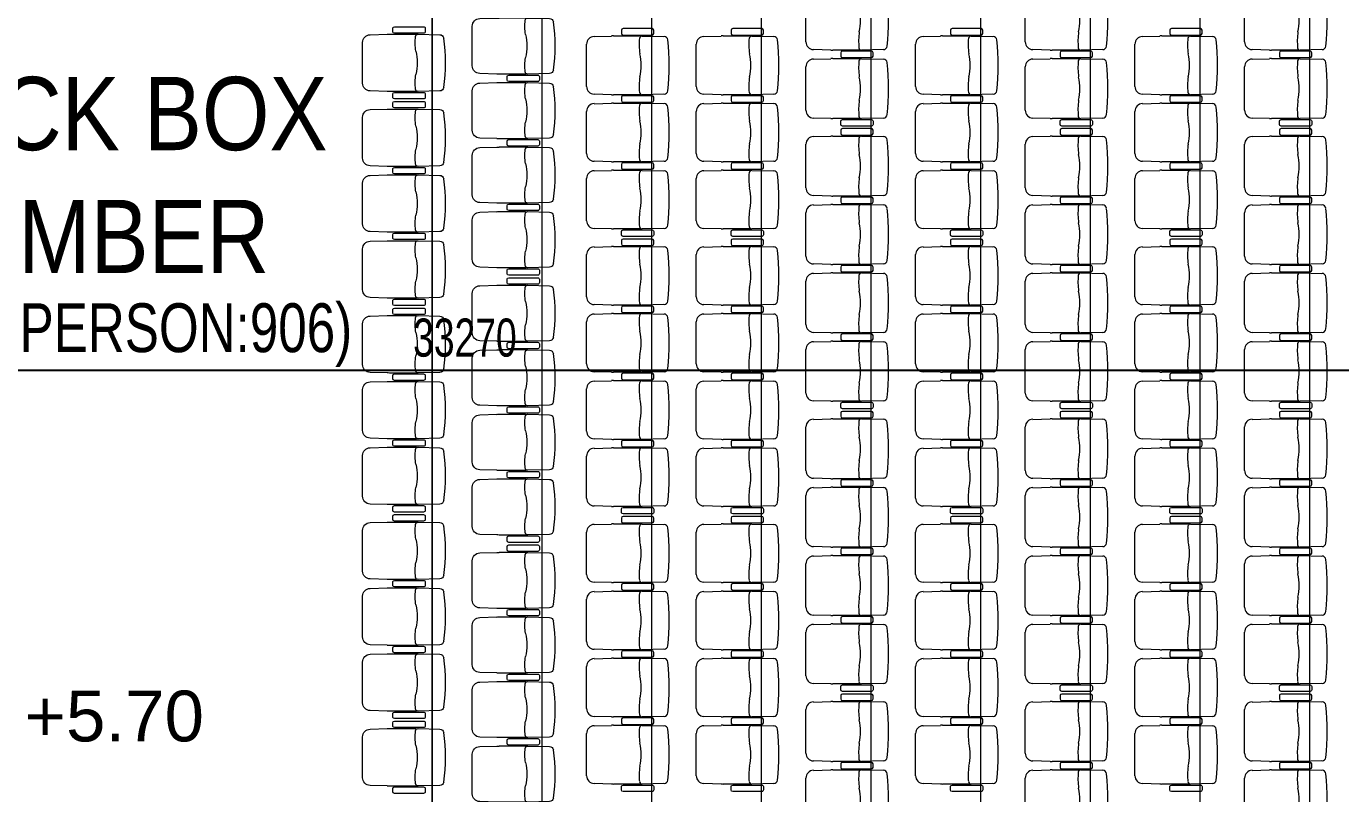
# Model space of a CAD drawing. Header units: millimetres. Extents: x 10569 to 232243, y -25347 to 80743.
# Drawn here: x 54914 to 65102, y 16754 to 22699 of the extents above; entities that cross this region are included whole.
import ezdxf

# ---------------------------------------------------------------- set-up
doc = ezdxf.new("R2010")
doc.units = ezdxf.units.MM
for name, color, linetype, lineweight in [('A-ANNO-DIMS', 211, 'Continuous', 5), ('A-ANNO-NOTE', 131, 'Continuous', 25), ('G-ANNO-TEXT', 231, 'Continuous', 5), ('P001', 131, 'Continuous', 9), ('P003', 231, 'Continuous', 9), ('P007', 191, 'Continuous', 9), ('P012', 201, 'Continuous', 9), ('P014', 61, 'Continuous', 9), ('P907', 195, 'Continuous', 9), ('SEATING OPTION A PLAN_20181105_dwg _2_', 8, 'Continuous', 9)]:
    doc.layers.add(name, color=color, linetype=linetype, lineweight=lineweight)
doc.styles.add('Arial_1', font='arial.ttf', dxfattribs={"height": 393.413174})
doc.styles.add('Arial_2', font='arial.ttf', dxfattribs={"width": 0.7, "height": 295.05988})
doc.styles.add('Swis721 BT_5', font='swiss.ttf', dxfattribs={"width": 0.85, "height": 567.642527})
doc.styles.add('Swis721 BT_7', font='swiss.ttf', dxfattribs={"width": 0.75, "height": 378.428351})
doc.dimstyles.new('Linear_-_1_5mm_Arial', dxfattribs={"dimscale": 304.8, "dimtxt": 300, "dimasz": 0.656168, "dimexe": 0.656168, "dimexo": 0.0625, "dimgap": 0.328084, "dimtad": 1, "dimdec": 0, "dimzin": 0, "dimdsep": 46, "dimtxsty": 'Arial_2', "dimblk1": 'OBLIQUE', "dimblk2": 'OBLIQUE', "dimsah": 1, "dimcen": 0.09, "dimadec": 0, "dimazin": 0, "dimtfac": 1, "dimtdec": 4, "dimtix": 1, "dimtmove": 0, "dimatfit": 3, "dimfxl": 0.656168, "dimfxlon": 1, "dimtvp": 1, "dimtolj": 1, "dimtzin": 0, "dimarcsym": 2})

# ---------------------------------------------------------------- blocks, each defined once
blk = doc.blocks.new('SEATING OPTION A PLAN_20181105_dwg_Hr_ch_CS-01_500-19088042-TENDER DRAFT G_F')
at = {"layer": 'P001', "color": 253}
for p, q in [((-347, 217), (-481, 213)), ((-129, 218), (-331, 218)), ((60, 213), (-108, 217)), ((-539, 153), (-539, -153)), ((-481, -213), (-347, -217)), ((-331, -218), (-129, -218)), ((-108, -217), (60, -213))]:
    blk.add_line(p, q, dxfattribs=at)
for centre, radius, start, end in [((-479, 153), 60, 91.7184, 180), ((-331, -332), 550, 90, 91.7184), ((-129, 178), 40, 71.95, 90), ((-109, 197), 20, 88.7726, 173.5969), ((60, 183), 30, 7.0549, 88.7726), ((278, 154), 409, 173.5969, 188.9692), ((-1423, 0), 1524, 352.9451, 7.0549), ((-526, 0), 410, 347.3196, 12.6804), ((278, -154), 409, 171.0308, 186.4031), ((-479, -153), 60, 180, 268.2816), ((-109, -197), 20, 186.4031, 271.2274), ((60, -183), 30, 271.2274, 352.9451), ((-331, 333), 550, 268.2816, 270), ((-129, -177), 40, 270, 288.05)]:
    blk.add_arc(centre, radius, start, end, dxfattribs=at)
blk = doc.blocks.new('SEATING OPTION A PLAN_20181105_dwg_Hr_ch_CS-01_hiji-19088041-TENDER DRAFT G_F')
at = {"layer": 'P003', "color": 253}
for p, q in [((-268, 13), (-268, -13)), ((-30, 25), (-256, 25)), ((-18, -13), (-18, 13)), ((-256, -25), (-30, -25))]:
    blk.add_line(p, q, dxfattribs=at)
for centre, start, end in [((-256, 13), 90, 180), ((-30, 13), 360, 90), ((-256, -13), 180, 270), ((-30, -13), 270, 0)]:
    blk.add_arc(centre, 12, start, end, dxfattribs=at)
blk = doc.blocks.new('SEATING OPTION A PLAN_20181105_dwg_Hr_ch_CS-01_hiji-19088044-TENDER DRAFT G_F')
at = {"layer": 'P003', "color": 253}
for p, q in [((-268, 13), (-268, -13)), ((-30, 25), (-256, 25)), ((-18, -13), (-18, 13)), ((-256, -25), (-30, -25))]:
    blk.add_line(p, q, dxfattribs=at)
for centre, start, end in [((-256, 13), 90, 180), ((-30, 13), 360, 90), ((-256, -13), 180, 270), ((-30, -13), 270, 0)]:
    blk.add_arc(centre, 12, start, end, dxfattribs=at)
blk = doc.blocks.new('SEATING OPTION A PLAN_20181105_dwg_B$AE7F12672-19088045-TENDER DRAFT G_F')
at = {"layer": 'P014', "color": 253}
for p, q in [((155166, 171874), (155334, 171878)), ((155355, 171878), (155557, 171878)), ((155573, 171878), (155707, 171874)), ((155765, 171814), (155765, 171487)), ((155334, 171424), (155166, 171427)), ((155557, 171423), (155355, 171423)), ((155707, 171428), (155573, 171424))]:
    blk.add_line(p, q, dxfattribs=at)
for centre, radius, start, end in [((155166, 171844), 30, 91.2274, 172.9451), ((155335, 171858), 20, 6.4031, 91.2274), ((155355, 171838), 40, 90, 108.05), ((155557, 171328), 550, 88.2816, 90), ((155705, 171814), 60, 0, 88.2816), ((156816, 171651), 1691, 173.3021, 186.6979), ((154871, 171810), 487, 351.7803, 5.8686), ((155752, 171651), 410, 167.3196, 192.6804), ((154871, 171491), 487, 354.1314, 8.2197), ((155705, 171487), 60, 271.7184, 360), ((155166, 171457), 30, 187.0549, 268.7726), ((155335, 171444), 20, 268.7726, 353.5969), ((155355, 171463), 40, 251.95, 270), ((155557, 171973), 550, 270, 271.7184)]:
    blk.add_arc(centre, radius, start, end, dxfattribs=at)
blk = doc.blocks.new('SEATING OPTION A PLAN_20181105_dwg_B$AA7CF0BD6-19088046-TENDER DRAFT G_F')
at = {"layer": 'P012', "color": 253}
for p, q in [((156016, 171779), (156184, 171783)), ((156205, 171783), (156407, 171783)), ((156423, 171783), (156557, 171779)), ((156615, 171719), (156615, 171382)), ((156184, 171319), (156016, 171322)), ((156407, 171318), (156205, 171318)), ((156557, 171323), (156423, 171319))]:
    blk.add_line(p, q, dxfattribs=at)
for centre, radius, start, end in [((156016, 171749), 30, 91.2274, 172.9451), ((156185, 171763), 20, 6.4031, 91.2274), ((156205, 171743), 40, 90, 108.05), ((155679, 171713), 528, 352.11, 5.6334), ((156407, 171233), 550, 88.2816, 90), ((156555, 171719), 60, 0, 88.2816), ((157752, 171551), 1777, 173.4674, 186.5326), ((156602, 171551), 410, 167.3196, 192.6804), ((155679, 171388), 528, 354.3666, 7.89), ((156555, 171382), 60, 271.7184, 360), ((156016, 171352), 30, 187.0549, 268.7726), ((156185, 171339), 20, 268.7726, 353.5969), ((156205, 171358), 40, 251.95, 270), ((156407, 171868), 550, 270, 271.7184)]:
    blk.add_arc(centre, radius, start, end, dxfattribs=at)
blk = doc.blocks.new('SEATING OPTION A PLAN_20181105_dwg_B$680A16E02-19088047-TENDER DRAFT G_F')
at = {"layer": 'P001', "color": 253}
for p, q in [((-311, 222), (-445, 218)), ((-93, 223), (-295, 223)), ((96, 218), (-72, 222)), ((-503, 158), (-503, -158)), ((-445, -218), (-311, -222)), ((-295, -222), (-93, -222)), ((-72, -222), (96, -218))]:
    blk.add_line(p, q, dxfattribs=at)
for centre, radius, start, end in [((-443, 158), 60, 91.7184, 180), ((-295, -327), 550, 90, 91.7184), ((352, 157), 447, 173.8758, 188.5782), ((-93, 183), 40, 71.95, 90), ((-73, 202), 20, 88.7726, 173.5969), ((96, 188), 30, 7.0549, 88.7726), ((-1469, 0), 1606, 353.1282, 6.8718), ((-490, 0), 410, 347.3196, 12.6804), ((352, -157), 447, 171.4218, 186.1242), ((-443, -158), 60, 180, 268.2816), ((96, -188), 30, 271.2274, 352.9451), ((-295, 328), 550, 268.2816, 270), ((-73, -202), 20, 186.4031, 271.2274), ((-93, -182), 40, 270, 288.05)]:
    blk.add_arc(centre, radius, start, end, dxfattribs=at)
blk = doc.blocks.new('SEATING OPTION A PLAN_20181105_dwg _2_-19088040-TENDER DRAFT G_F')
at = {"layer": 'P007', "color": 253, "flags": 128}
blk.add_lwpolyline([(13624, 36612), (13624, 20882), (-1132, 20882), (-1132, 36612)], dxfattribs=at)
at = {"layer": 'P907', "color": 253}
for p, q in [((-1132, 36612), (-1132, 20882)), ((-282, 36612), (-282, 20882)), ((568, 36612), (568, 20882)), ((1418, 36612), (1418, 20882)), ((2268, 36612), (2268, 20882)), ((3118, 36612), (3118, 20882)), ((3968, 36612), (3968, 20882)), ((4818, 36612), (4818, 20882)), ((5668, 36612), (5668, 20882))]:
    blk.add_line(p, q, dxfattribs=at)
at = {"rotation": 180}
for name, p in [('SEATING OPTION A PLAN_20181105_dwg_B$AA7CF0BD6-19088046-TENDER DRAFT G_F', (158381, 203465)), ('SEATING OPTION A PLAN_20181105_dwg_B$AA7CF0BD6-19088046-TENDER DRAFT G_F', (160081, 203465)), ('SEATING OPTION A PLAN_20181105_dwg_B$AA7CF0BD6-19088046-TENDER DRAFT G_F', (161781, 203465)), ('SEATING OPTION A PLAN_20181105_dwg_B$AE7F12672-19088045-TENDER DRAFT G_F', (155831, 203215)), ('SEATING OPTION A PLAN_20181105_dwg_B$AE7F12672-19088045-TENDER DRAFT G_F', (156681, 203215)), ('SEATING OPTION A PLAN_20181105_dwg_B$AE7F12672-19088045-TENDER DRAFT G_F', (158381, 203215)), ('SEATING OPTION A PLAN_20181105_dwg_B$AE7F12672-19088045-TENDER DRAFT G_F', (160081, 203215)), ('SEATING OPTION A PLAN_20181105_dwg_B$AA7CF0BD6-19088046-TENDER DRAFT G_F', (158381, 202935)), ('SEATING OPTION A PLAN_20181105_dwg_B$AA7CF0BD6-19088046-TENDER DRAFT G_F', (160081, 202935)), ('SEATING OPTION A PLAN_20181105_dwg_B$AA7CF0BD6-19088046-TENDER DRAFT G_F', (161781, 202935)), ('SEATING OPTION A PLAN_20181105_dwg_B$AE7F12672-19088045-TENDER DRAFT G_F', (155831, 202695)), ('SEATING OPTION A PLAN_20181105_dwg_B$AE7F12672-19088045-TENDER DRAFT G_F', (156681, 202695)), ('SEATING OPTION A PLAN_20181105_dwg_B$AE7F12672-19088045-TENDER DRAFT G_F', (158381, 202695)), ('SEATING OPTION A PLAN_20181105_dwg_B$AE7F12672-19088045-TENDER DRAFT G_F', (160081, 202695)), ('SEATING OPTION A PLAN_20181105_dwg_B$AA7CF0BD6-19088046-TENDER DRAFT G_F', (158381, 202335)), ('SEATING OPTION A PLAN_20181105_dwg_B$AA7CF0BD6-19088046-TENDER DRAFT G_F', (160081, 202335)), ('SEATING OPTION A PLAN_20181105_dwg_B$AA7CF0BD6-19088046-TENDER DRAFT G_F', (161781, 202335)), ('SEATING OPTION A PLAN_20181105_dwg_B$AE7F12672-19088045-TENDER DRAFT G_F', (155831, 202175)), ('SEATING OPTION A PLAN_20181105_dwg_B$AE7F12672-19088045-TENDER DRAFT G_F', (156681, 202175)), ('SEATING OPTION A PLAN_20181105_dwg_B$AE7F12672-19088045-TENDER DRAFT G_F', (158381, 202175)), ('SEATING OPTION A PLAN_20181105_dwg_B$AE7F12672-19088045-TENDER DRAFT G_F', (160081, 202175)), ('SEATING OPTION A PLAN_20181105_dwg_B$AA7CF0BD6-19088046-TENDER DRAFT G_F', (158381, 201805)), ('SEATING OPTION A PLAN_20181105_dwg_B$AA7CF0BD6-19088046-TENDER DRAFT G_F', (160081, 201805)), ('SEATING OPTION A PLAN_20181105_dwg_B$AA7CF0BD6-19088046-TENDER DRAFT G_F', (161781, 201805)), ('SEATING OPTION A PLAN_20181105_dwg_B$AE7F12672-19088045-TENDER DRAFT G_F', (155831, 201585)), ('SEATING OPTION A PLAN_20181105_dwg_B$AE7F12672-19088045-TENDER DRAFT G_F', (156681, 201585)), ('SEATING OPTION A PLAN_20181105_dwg_B$AE7F12672-19088045-TENDER DRAFT G_F', (158381, 201585)), ('SEATING OPTION A PLAN_20181105_dwg_B$AE7F12672-19088045-TENDER DRAFT G_F', (160081, 201585)), ('SEATING OPTION A PLAN_20181105_dwg_B$AA7CF0BD6-19088046-TENDER DRAFT G_F', (158381, 201275)), ('SEATING OPTION A PLAN_20181105_dwg_B$AA7CF0BD6-19088046-TENDER DRAFT G_F', (160081, 201275)), ('SEATING OPTION A PLAN_20181105_dwg_B$AA7CF0BD6-19088046-TENDER DRAFT G_F', (161781, 201275)), ('SEATING OPTION A PLAN_20181105_dwg_B$AE7F12672-19088045-TENDER DRAFT G_F', (155831, 201065)), ('SEATING OPTION A PLAN_20181105_dwg_B$AE7F12672-19088045-TENDER DRAFT G_F', (156681, 201065)), ('SEATING OPTION A PLAN_20181105_dwg_B$AE7F12672-19088045-TENDER DRAFT G_F', (158381, 201065)), ('SEATING OPTION A PLAN_20181105_dwg_B$AE7F12672-19088045-TENDER DRAFT G_F', (160081, 201065)), ('SEATING OPTION A PLAN_20181105_dwg_B$AA7CF0BD6-19088046-TENDER DRAFT G_F', (158381, 200745)), ('SEATING OPTION A PLAN_20181105_dwg_B$AA7CF0BD6-19088046-TENDER DRAFT G_F', (160081, 200745)), ('SEATING OPTION A PLAN_20181105_dwg_B$AA7CF0BD6-19088046-TENDER DRAFT G_F', (161781, 200745)), ('SEATING OPTION A PLAN_20181105_dwg_B$AE7F12672-19088045-TENDER DRAFT G_F', (155831, 200545)), ('SEATING OPTION A PLAN_20181105_dwg_B$AE7F12672-19088045-TENDER DRAFT G_F', (156681, 200545)), ('SEATING OPTION A PLAN_20181105_dwg_B$AE7F12672-19088045-TENDER DRAFT G_F', (158381, 200545)), ('SEATING OPTION A PLAN_20181105_dwg_B$AE7F12672-19088045-TENDER DRAFT G_F', (160081, 200545)), ('SEATING OPTION A PLAN_20181105_dwg_B$AA7CF0BD6-19088046-TENDER DRAFT G_F', (158381, 200145)), ('SEATING OPTION A PLAN_20181105_dwg_B$AA7CF0BD6-19088046-TENDER DRAFT G_F', (160081, 200145)), ('SEATING OPTION A PLAN_20181105_dwg_B$AA7CF0BD6-19088046-TENDER DRAFT G_F', (161781, 200145)), ('SEATING OPTION A PLAN_20181105_dwg_B$AE7F12672-19088045-TENDER DRAFT G_F', (155831, 200025)), ('SEATING OPTION A PLAN_20181105_dwg_B$AE7F12672-19088045-TENDER DRAFT G_F', (156681, 200025)), ('SEATING OPTION A PLAN_20181105_dwg_B$AE7F12672-19088045-TENDER DRAFT G_F', (158381, 200025)), ('SEATING OPTION A PLAN_20181105_dwg_B$AE7F12672-19088045-TENDER DRAFT G_F', (160081, 200025)), ('SEATING OPTION A PLAN_20181105_dwg_B$AA7CF0BD6-19088046-TENDER DRAFT G_F', (158381, 199615)), ('SEATING OPTION A PLAN_20181105_dwg_B$AA7CF0BD6-19088046-TENDER DRAFT G_F', (160081, 199615)), ('SEATING OPTION A PLAN_20181105_dwg_B$AA7CF0BD6-19088046-TENDER DRAFT G_F', (161781, 199615)), ('SEATING OPTION A PLAN_20181105_dwg_B$AE7F12672-19088045-TENDER DRAFT G_F', (155831, 199435)), ('SEATING OPTION A PLAN_20181105_dwg_B$AE7F12672-19088045-TENDER DRAFT G_F', (156681, 199435)), ('SEATING OPTION A PLAN_20181105_dwg_B$AE7F12672-19088045-TENDER DRAFT G_F', (158381, 199435)), ('SEATING OPTION A PLAN_20181105_dwg_B$AE7F12672-19088045-TENDER DRAFT G_F', (160081, 199435)), ('SEATING OPTION A PLAN_20181105_dwg_B$AA7CF0BD6-19088046-TENDER DRAFT G_F', (158381, 199085)), ('SEATING OPTION A PLAN_20181105_dwg_B$AA7CF0BD6-19088046-TENDER DRAFT G_F', (160081, 199085)), ('SEATING OPTION A PLAN_20181105_dwg_B$AA7CF0BD6-19088046-TENDER DRAFT G_F', (161781, 199085)), ('SEATING OPTION A PLAN_20181105_dwg_B$AE7F12672-19088045-TENDER DRAFT G_F', (155831, 198915)), ('SEATING OPTION A PLAN_20181105_dwg_B$AE7F12672-19088045-TENDER DRAFT G_F', (156681, 198915)), ('SEATING OPTION A PLAN_20181105_dwg_B$AE7F12672-19088045-TENDER DRAFT G_F', (158381, 198915)), ('SEATING OPTION A PLAN_20181105_dwg_B$AE7F12672-19088045-TENDER DRAFT G_F', (160081, 198915)), ('SEATING OPTION A PLAN_20181105_dwg_B$AA7CF0BD6-19088046-TENDER DRAFT G_F', (158381, 198555)), ('SEATING OPTION A PLAN_20181105_dwg_B$AA7CF0BD6-19088046-TENDER DRAFT G_F', (160081, 198555)), ('SEATING OPTION A PLAN_20181105_dwg_B$AA7CF0BD6-19088046-TENDER DRAFT G_F', (161781, 198555)), ('SEATING OPTION A PLAN_20181105_dwg_B$AE7F12672-19088045-TENDER DRAFT G_F', (155831, 198395)), ('SEATING OPTION A PLAN_20181105_dwg_B$AE7F12672-19088045-TENDER DRAFT G_F', (156681, 198395)), ('SEATING OPTION A PLAN_20181105_dwg_B$AE7F12672-19088045-TENDER DRAFT G_F', (158381, 198395)), ('SEATING OPTION A PLAN_20181105_dwg_B$AE7F12672-19088045-TENDER DRAFT G_F', (160081, 198395)), ('SEATING OPTION A PLAN_20181105_dwg_B$AA7CF0BD6-19088046-TENDER DRAFT G_F', (158381, 197955)), ('SEATING OPTION A PLAN_20181105_dwg_B$AA7CF0BD6-19088046-TENDER DRAFT G_F', (160081, 197955)), ('SEATING OPTION A PLAN_20181105_dwg_B$AA7CF0BD6-19088046-TENDER DRAFT G_F', (161781, 197955)), ('SEATING OPTION A PLAN_20181105_dwg_B$AE7F12672-19088045-TENDER DRAFT G_F', (155831, 197875)), ('SEATING OPTION A PLAN_20181105_dwg_B$AE7F12672-19088045-TENDER DRAFT G_F', (156681, 197875)), ('SEATING OPTION A PLAN_20181105_dwg_B$AE7F12672-19088045-TENDER DRAFT G_F', (158381, 197875)), ('SEATING OPTION A PLAN_20181105_dwg_B$AE7F12672-19088045-TENDER DRAFT G_F', (160081, 197875)), ('SEATING OPTION A PLAN_20181105_dwg_B$AA7CF0BD6-19088046-TENDER DRAFT G_F', (158381, 197425)), ('SEATING OPTION A PLAN_20181105_dwg_B$AA7CF0BD6-19088046-TENDER DRAFT G_F', (160081, 197425)), ('SEATING OPTION A PLAN_20181105_dwg_B$AA7CF0BD6-19088046-TENDER DRAFT G_F', (161781, 197425))]:
    blk.add_blockref(name, p, dxfattribs=at)
at = {"extrusion": (0, 0, -1), "zscale": -1, "rotation": 180}
for name, p in [('SEATING OPTION A PLAN_20181105_dwg_Hr_ch_CS-01_500-19088042-TENDER DRAFT G_F', (282, 31714)), ('SEATING OPTION A PLAN_20181105_dwg_B$680A16E02-19088047-TENDER DRAFT G_F', (1168, 31584)), ('SEATING OPTION A PLAN_20181105_dwg_Hr_ch_CS-01_hiji-19088041-TENDER DRAFT G_F', (1168, 31839)), ('SEATING OPTION A PLAN_20181105_dwg_Hr_ch_CS-01_hiji-19088041-TENDER DRAFT G_F', (282, 31464)), ('SEATING OPTION A PLAN_20181105_dwg_Hr_ch_CS-01_500-19088042-TENDER DRAFT G_F', (282, 31214)), ('SEATING OPTION A PLAN_20181105_dwg_Hr_ch_CS-01_hiji-19088041-TENDER DRAFT G_F', (1168, 31329)), ('SEATING OPTION A PLAN_20181105_dwg_Hr_ch_CS-01_hiji-19088041-TENDER DRAFT G_F', (1168, 31259)), ('SEATING OPTION A PLAN_20181105_dwg_B$680A16E02-19088047-TENDER DRAFT G_F', (1168, 31004)), ('SEATING OPTION A PLAN_20181105_dwg_Hr_ch_CS-01_hiji-19088041-TENDER DRAFT G_F', (-2304, 31119)), ('SEATING OPTION A PLAN_20181105_dwg_Hr_ch_CS-01_hiji-19088041-TENDER DRAFT G_F', (-4004, 31119)), ('SEATING OPTION A PLAN_20181105_dwg_Hr_ch_CS-01_hiji-19088041-TENDER DRAFT G_F', (-5704, 31119)), ('SEATING OPTION A PLAN_20181105_dwg_Hr_ch_CS-01_hiji-19088041-TENDER DRAFT G_F', (282, 30964)), ('SEATING OPTION A PLAN_20181105_dwg_Hr_ch_CS-01_500-19088042-TENDER DRAFT G_F', (282, 30714)), ('SEATING OPTION A PLAN_20181105_dwg_Hr_ch_CS-01_hiji-19088041-TENDER DRAFT G_F', (1168, 30749)), ('SEATING OPTION A PLAN_20181105_dwg_B$680A16E02-19088047-TENDER DRAFT G_F', (1168, 30494)), ('SEATING OPTION A PLAN_20181105_dwg_Hr_ch_CS-01_hiji-19088041-TENDER DRAFT G_F', (282, 30464)), ('SEATING OPTION A PLAN_20181105_dwg_Hr_ch_CS-01_500-19088042-TENDER DRAFT G_F', (282, 30214)), ('SEATING OPTION A PLAN_20181105_dwg_Hr_ch_CS-01_hiji-19088041-TENDER DRAFT G_F', (1168, 30239)), ('SEATING OPTION A PLAN_20181105_dwg_Hr_ch_CS-01_hiji-19088041-TENDER DRAFT G_F', (-604, 30264)), ('SEATING OPTION A PLAN_20181105_dwg_Hr_ch_CS-01_hiji-19088041-TENDER DRAFT G_F', (-1454, 30264)), ('SEATING OPTION A PLAN_20181105_dwg_Hr_ch_CS-01_hiji-19088041-TENDER DRAFT G_F', (-3154, 30264)), ('SEATING OPTION A PLAN_20181105_dwg_Hr_ch_CS-01_hiji-19088041-TENDER DRAFT G_F', (-4854, 30264)), ('SEATING OPTION A PLAN_20181105_dwg_B$680A16E02-19088047-TENDER DRAFT G_F', (1168, 29984)), ('SEATING OPTION A PLAN_20181105_dwg_Hr_ch_CS-01_hiji-19088041-TENDER DRAFT G_F', (282, 29964)), ('SEATING OPTION A PLAN_20181105_dwg_Hr_ch_CS-01_500-19088042-TENDER DRAFT G_F', (282, 29644)), ('SEATING OPTION A PLAN_20181105_dwg_Hr_ch_CS-01_hiji-19088041-TENDER DRAFT G_F', (282, 29894)), ('SEATING OPTION A PLAN_20181105_dwg_Hr_ch_CS-01_hiji-19088041-TENDER DRAFT G_F', (1168, 29729)), ('SEATING OPTION A PLAN_20181105_dwg_Hr_ch_CS-01_hiji-19088041-TENDER DRAFT G_F', (1168, 29659)), ('SEATING OPTION A PLAN_20181105_dwg_B$680A16E02-19088047-TENDER DRAFT G_F', (1168, 29404)), ('SEATING OPTION A PLAN_20181105_dwg_Hr_ch_CS-01_500-19088042-TENDER DRAFT G_F', (282, 29144)), ('SEATING OPTION A PLAN_20181105_dwg_Hr_ch_CS-01_hiji-19088041-TENDER DRAFT G_F', (282, 29394)), ('SEATING OPTION A PLAN_20181105_dwg_Hr_ch_CS-01_hiji-19088041-TENDER DRAFT G_F', (1168, 29149)), ('SEATING OPTION A PLAN_20181105_dwg_B$680A16E02-19088047-TENDER DRAFT G_F', (1168, 28894)), ('SEATING OPTION A PLAN_20181105_dwg_Hr_ch_CS-01_hiji-19088041-TENDER DRAFT G_F', (-2304, 28929)), ('SEATING OPTION A PLAN_20181105_dwg_Hr_ch_CS-01_hiji-19088041-TENDER DRAFT G_F', (-4004, 28929)), ('SEATING OPTION A PLAN_20181105_dwg_Hr_ch_CS-01_hiji-19088041-TENDER DRAFT G_F', (-5704, 28929)), ('SEATING OPTION A PLAN_20181105_dwg_Hr_ch_CS-01_500-19088042-TENDER DRAFT G_F', (282, 28644)), ('SEATING OPTION A PLAN_20181105_dwg_Hr_ch_CS-01_hiji-19088041-TENDER DRAFT G_F', (282, 28894)), ('SEATING OPTION A PLAN_20181105_dwg_Hr_ch_CS-01_hiji-19088041-TENDER DRAFT G_F', (1168, 28639)), ('SEATING OPTION A PLAN_20181105_dwg_B$680A16E02-19088047-TENDER DRAFT G_F', (1168, 28384)), ('SEATING OPTION A PLAN_20181105_dwg_Hr_ch_CS-01_500-19088042-TENDER DRAFT G_F', (282, 28144)), ('SEATING OPTION A PLAN_20181105_dwg_Hr_ch_CS-01_hiji-19088041-TENDER DRAFT G_F', (282, 28394)), ('SEATING OPTION A PLAN_20181105_dwg_Hr_ch_CS-01_hiji-19088041-TENDER DRAFT G_F', (1168, 28129)), ('SEATING OPTION A PLAN_20181105_dwg_Hr_ch_CS-01_hiji-19088041-TENDER DRAFT G_F', (-604, 28114)), ('SEATING OPTION A PLAN_20181105_dwg_Hr_ch_CS-01_hiji-19088041-TENDER DRAFT G_F', (-1454, 28114)), ('SEATING OPTION A PLAN_20181105_dwg_Hr_ch_CS-01_hiji-19088041-TENDER DRAFT G_F', (-3154, 28114)), ('SEATING OPTION A PLAN_20181105_dwg_Hr_ch_CS-01_hiji-19088041-TENDER DRAFT G_F', (-4854, 28114)), ('SEATING OPTION A PLAN_20181105_dwg_B$680A16E02-19088047-TENDER DRAFT G_F', (1168, 27804)), ('SEATING OPTION A PLAN_20181105_dwg_Hr_ch_CS-01_hiji-19088041-TENDER DRAFT G_F', (1168, 28059)), ('SEATING OPTION A PLAN_20181105_dwg_Hr_ch_CS-01_hiji-19088041-TENDER DRAFT G_F', (282, 27894)), ('SEATING OPTION A PLAN_20181105_dwg_Hr_ch_CS-01_hiji-19088041-TENDER DRAFT G_F', (282, 27824)), ('SEATING OPTION A PLAN_20181105_dwg_Hr_ch_CS-01_500-19088042-TENDER DRAFT G_F', (282, 27574)), ('SEATING OPTION A PLAN_20181105_dwg_B$680A16E02-19088047-TENDER DRAFT G_F', (1168, 27294)), ('SEATING OPTION A PLAN_20181105_dwg_Hr_ch_CS-01_hiji-19088041-TENDER DRAFT G_F', (1168, 27549)), ('SEATING OPTION A PLAN_20181105_dwg_Hr_ch_CS-01_hiji-19088041-TENDER DRAFT G_F', (282, 27324)), ('SEATING OPTION A PLAN_20181105_dwg_Hr_ch_CS-01_500-19088042-TENDER DRAFT G_F', (282, 27074)), ('SEATING OPTION A PLAN_20181105_dwg_B$680A16E02-19088047-TENDER DRAFT G_F', (1168, 26784)), ('SEATING OPTION A PLAN_20181105_dwg_Hr_ch_CS-01_hiji-19088041-TENDER DRAFT G_F', (1168, 27039)), ('SEATING OPTION A PLAN_20181105_dwg_Hr_ch_CS-01_hiji-19088041-TENDER DRAFT G_F', (282, 26824)), ('SEATING OPTION A PLAN_20181105_dwg_Hr_ch_CS-01_500-19088042-TENDER DRAFT G_F', (282, 26574)), ('SEATING OPTION A PLAN_20181105_dwg_Hr_ch_CS-01_hiji-19088041-TENDER DRAFT G_F', (-2304, 26739)), ('SEATING OPTION A PLAN_20181105_dwg_Hr_ch_CS-01_hiji-19088041-TENDER DRAFT G_F', (-4004, 26739)), ('SEATING OPTION A PLAN_20181105_dwg_Hr_ch_CS-01_hiji-19088041-TENDER DRAFT G_F', (-5704, 26739)), ('SEATING OPTION A PLAN_20181105_dwg_Hr_ch_CS-01_hiji-19088041-TENDER DRAFT G_F', (1168, 26529)), ('SEATING OPTION A PLAN_20181105_dwg_B$680A16E02-19088047-TENDER DRAFT G_F', (1168, 26204)), ('SEATING OPTION A PLAN_20181105_dwg_Hr_ch_CS-01_hiji-19088041-TENDER DRAFT G_F', (1168, 26459)), ('SEATING OPTION A PLAN_20181105_dwg_Hr_ch_CS-01_500-19088042-TENDER DRAFT G_F', (282, 26074)), ('SEATING OPTION A PLAN_20181105_dwg_Hr_ch_CS-01_hiji-19088041-TENDER DRAFT G_F', (282, 26324)), ('SEATING OPTION A PLAN_20181105_dwg_Hr_ch_CS-01_hiji-19088041-TENDER DRAFT G_F', (-604, 25964)), ('SEATING OPTION A PLAN_20181105_dwg_Hr_ch_CS-01_hiji-19088041-TENDER DRAFT G_F', (-1454, 25964)), ('SEATING OPTION A PLAN_20181105_dwg_Hr_ch_CS-01_hiji-19088041-TENDER DRAFT G_F', (-3154, 25964)), ('SEATING OPTION A PLAN_20181105_dwg_Hr_ch_CS-01_hiji-19088041-TENDER DRAFT G_F', (-4854, 25964)), ('SEATING OPTION A PLAN_20181105_dwg_Hr_ch_CS-01_hiji-19088041-TENDER DRAFT G_F', (1168, 25949))]:
    blk.add_blockref(name, p, dxfattribs=at)
for p in [(604, 31824), (1454, 31824), (3154, 31824), (4854, 31824), (2304, 31649), (4004, 31649), (5704, 31649), (604, 31304), (1454, 31304), (3154, 31304), (4854, 31304), (2304, 31049), (4004, 31049), (5704, 31049), (604, 30784), (1454, 30784), (3154, 30784), (4854, 30784), (2304, 30519), (4004, 30519), (5704, 30519), (604, 30194), (1454, 30194), (3154, 30194), (4854, 30194), (2304, 29989), (4004, 29989), (5704, 29989), (604, 29674), (1454, 29674), (3154, 29674), (4854, 29674), (2304, 29459), (4004, 29459), (5704, 29459), (604, 29154), (1454, 29154), (3154, 29154), (4854, 29154), (2304, 28859), (4004, 28859), (5704, 28859), (604, 28634), (1454, 28634), (3154, 28634), (4854, 28634), (2304, 28329), (4004, 28329), (5704, 28329), (604, 28044), (1454, 28044), (3154, 28044), (4854, 28044), (2304, 27799), (4004, 27799), (5704, 27799), (604, 27524), (1454, 27524), (3154, 27524), (4854, 27524), (2304, 27269), (4004, 27269), (5704, 27269), (604, 27004), (1454, 27004), (3154, 27004), (4854, 27004), (2304, 26669), (4004, 26669), (5704, 26669), (604, 26484), (1454, 26484), (3154, 26484), (4854, 26484), (2304, 26139), (4004, 26139), (5704, 26139)]:
    blk.add_blockref('SEATING OPTION A PLAN_20181105_dwg_Hr_ch_CS-01_hiji-19088044-TENDER DRAFT G_F', p)
blk = doc.blocks.new('_Oblique')
at = {"color": 0, "linetype": 'ByBlock', "lineweight": -2}
blk.add_line((-0.5, -0.5), (0.5, 0.5), dxfattribs=at)
blk = doc.blocks.new('DIMBLOCK142-TENDER DRAFT G_F')
at = {"layer": 'A-ANNO-DIMS', "color": 0, "lineweight": -2, "transparency": 16777216}
for p, q in [((41679, 20216), (41679, 19835)), ((74949, 20216), (74949, 19835)), ((41679, 20035), (74949, 20035))]:
    blk.add_line(p, q, dxfattribs=at)
at = {"layer": 'Defpoints', "color": 0, "transparency": 16777216}
for p in [(41679, 20235), (74949, 20235), (74949, 20035)]:
    blk.add_point(p, dxfattribs=at)
at = {"layer": 'A-ANNO-DIMS', "color": 0, "lineweight": -2, "transparency": 16777216, "xscale": 200, "yscale": 200, "zscale": 200, "rotation": 180}
blk.add_blockref('_Oblique', (41679, 20035), dxfattribs=at)
at = {"layer": 'A-ANNO-DIMS', "color": 0, "lineweight": -2, "transparency": 16777216, "xscale": 200, "yscale": 200, "zscale": 200}
blk.add_blockref('_Oblique', (74949, 20035), dxfattribs=at)
at = {"layer": 'A-ANNO-DIMS', "color": 0, "transparency": 16777216, "insert": (58314, 20285), "char_height": 295.1, "width": 941.54, "attachment_point": 5, "style": 'Arial_2'}
blk.add_mtext('\\A1;33270', dxfattribs=at)

msp = doc.modelspace()

# ---------------------------------------------------------------- block references
at = {"layer": 'SEATING OPTION A PLAN_20181105_dwg _2_', "color": 53, "lineweight": 40}
msp.add_blockref('SEATING OPTION A PLAN_20181105_dwg _2_-19088040-TENDER DRAFT G_F', (59191.5567, -9168.19575), dxfattribs=at)

# ---------------------------------------------------------------- texts
at = {"layer": 'A-ANNO-NOTE', "lineweight": 5, "insert": (54901.09795, 17552.22683), "char_height": 393.413174, "width": 1656, "attachment_point": 1, "line_spacing_factor": 0.938532, "style": 'Arial_1'}
msp.add_mtext('+5.70', dxfattribs=at)
at = {"layer": 'G-ANNO-TEXT', "color": 7, "attachment_point": 1, "line_spacing_factor": 1.00667}
for s, insert, char_height, width, style in [('BLACK BOX\\PCHAMBER', (53428.12766, 22306.72136), 567.642527, 4435.2, 'Swis721 BT_5'), ('(NO OF PERSON:906)', (53364.96303, 20552.79018), 378.4283513, 4761.6, 'Swis721 BT_7')]:
    msp.add_mtext(s, dxfattribs=dict(at, insert=insert, char_height=char_height, width=width, style=style))

# ---------------------------------------------------------------- dimensions: what is measured, and where the dimension line sits
at = {"layer": 'A-ANNO-DIMS'}
dim = msp.add_linear_dim(base=(74949.293, 20034.55354), p1=(41679.29296, 20234.55354), p2=(74949.293, 20234.55354), dimstyle='Linear_-_1_5mm_Arial', override={"dimpost": '<>', "dimfxl": 33270.000036}, dxfattribs=at)
dim.commit()
dim.dimension.update_dxf_attribs({"geometry": 'DIMBLOCK142-TENDER DRAFT G_F', "text_midpoint": (58314.29298, 20285.30378)})

doc.saveas('drawing.dxf')
